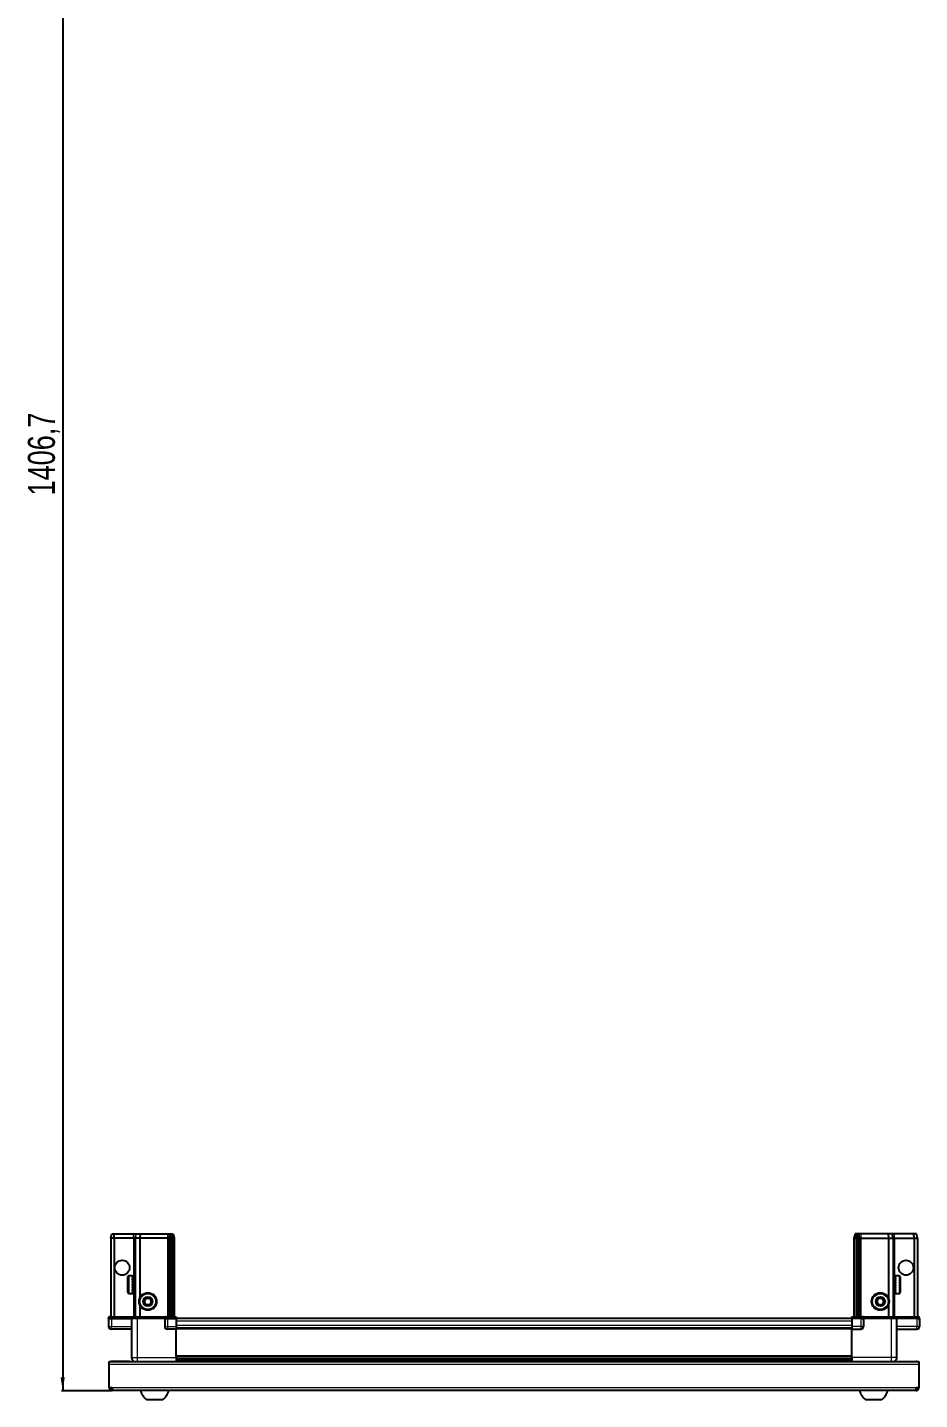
# Model space of a CAD drawing. Header units: millimetres. Extents: x 899 to 3869, y -216 to 1816.
# Drawn here: x 963 to 1623, y -216 to 800 of the extents above; entities that cross this region are included whole.
import ezdxf

# ---------------------------------------------------------------- set-up
doc = ezdxf.new("R2010")
doc.units = ezdxf.units.MM
doc.layers.add('FORMAT', color=7, linetype='Continuous')
doc.styles.add('SLDTEXTSTYLE0', font='TXT', dxfattribs={"width": 0.75})
doc.dimstyles.new('SLDDIMSTYLE0', dxfattribs={"dimtxt": 20, "dimasz": 10, "dimexe": 0, "dimexo": 0.0625, "dimgap": 5, "dimtad": 2, "dimdec": 1, "dimrnd": 1e-09, "dimzin": 12, "dimdsep": 46, "dimtxsty": 'SLDTEXTSTYLE0', "dimsah": 1, "dimcen": 0.09, "dimadec": 0, "dimazin": 3, "dimtfac": 1, "dimtofl": 0, "dimtmove": 0, "dimatfit": 3, "dimfxl": 0, "dimfrac": 2, "dimtolj": 1, "dimtzin": 12, "dimarcsym": 0})

# ---------------------------------------------------------------- blocks, each defined once
blk = doc.blocks.new('_D_8')
at = {"layer": 'FORMAT'}
for p, q in [((1108.5, 1197.1), (988.5, 1197.1)), ((989.5, 1197.1), (989.5, -209.6)), ((1026.1, -209.6), (988.5, -209.6))]:
    blk.add_line(p, q, dxfattribs=at)
for points in [[(989.5, 1197.1), (987.9, 1187.1), (991, 1187.1)], [(989.5, -209.6), (991, -199.6), (987.9, -199.6)]]:
    blk.add_solid(points, dxfattribs=at)
at = {"layer": 'FORMAT', "insert": (963.7, 453.2), "char_height": 20, "attachment_point": 1, "rotation": 90, "style": 'SLDTEXTSTYLE0'}
blk.add_mtext('1406,7', dxfattribs=at)

msp = doc.modelspace()

# ---------------------------------------------------------------- linework, layer by layer
at = {"color": 7, "linetype": 'Continuous', "lineweight": 25}
for p, q in [((1024.97, -96.55), (1025.77, -93.55)), ((1027.47, -96.55), (1024.97, -96.55)), ((1024.97, -96.55), (1024.97, -154.85)), ((1025.77, -93.55), (1027.63, -93.55)), ((1027.47, -96.55), (1027.63, -93.55)), ((1041.97, -96.55), (1027.47, -96.55)), ((1027.47, -96.55), (1027.47, -154.85)), ((1027.63, -93.55), (1041.97, -93.55)), ((1041.97, -93.55), (1043.77, -93.55)), ((1042.97, -96.55), (1041.97, -96.55)), ((1042.97, -96.55), (1043.77, -93.55)), ((1046.47, -96.55), (1042.97, -96.55)), ((1042.97, -96.55), (1042.97, -154.85)), ((1043.77, -93.55), (1046.8, -93.55)), ((1046.8, -93.55), (1046.47, -96.55)), ((1066.97, -96.55), (1046.47, -96.55)), ((1046.47, -96.55), (1046.47, -141.05)), ((1046.8, -93.55), (1066.97, -93.55)), ((1066.97, -93.55), (1068.77, -93.55)), ((1067.97, -96.55), (1066.97, -96.55)), ((1068.77, -93.55), (1067.97, -96.55)), ((1068.97, -96.55), (1067.97, -96.55)), ((1067.97, -96.55), (1067.97, -154.85)), ((1068.77, -93.55), (1069.51, -93.55)), ((1069.51, -93.55), (1068.97, -96.55)), ((1070.47, -96.55), (1068.97, -96.55)), ((1068.97, -96.55), (1068.97, -154.85)), ((1069.51, -93.55), (1070.02, -93.55)), ((1070.02, -93.55), (1071.17, -93.55)), ((1070.02, -93.55), (1070.47, -96.55)), ((1071.97, -96.55), (1070.47, -96.55)), ((1070.47, -96.55), (1070.47, -154.85)), ((1071.17, -93.55), (1071.97, -96.55)), ((1071.97, -96.55), (1071.97, -154.85)), ((1575.77, -93.55), (1574.97, -96.55)), ((1574.97, -96.55), (1576.47, -96.55)), ((1574.97, -96.55), (1574.97, -154.85)), ((1576.93, -93.55), (1575.77, -93.55)), ((1576.93, -93.55), (1576.47, -96.55)), ((1576.47, -96.55), (1577.97, -96.55)), ((1576.47, -96.55), (1576.47, -154.85)), ((1577.43, -93.55), (1576.93, -93.55)), ((1577.43, -93.55), (1577.97, -96.55)), ((1578.17, -93.55), (1577.43, -93.55)), ((1577.97, -96.55), (1578.97, -96.55)), ((1577.97, -96.55), (1577.97, -154.85)), ((1578.17, -93.55), (1578.97, -96.55)), ((1579.97, -93.55), (1578.17, -93.55)), ((1578.97, -96.55), (1578.97, -154.85)), ((1578.97, -96.55), (1579.97, -96.55)), ((1600.14, -93.55), (1579.97, -93.55)), ((1579.97, -96.55), (1600.47, -96.55)), ((1600.14, -93.55), (1600.47, -96.55)), ((1603.17, -93.55), (1600.14, -93.55)), ((1600.47, -96.55), (1600.47, -141.05)), ((1600.47, -96.55), (1603.97, -96.55)), ((1603.97, -96.55), (1603.17, -93.55)), ((1604.97, -93.55), (1603.17, -93.55)), ((1603.97, -96.55), (1603.97, -154.85)), ((1603.97, -96.55), (1604.97, -96.55)), ((1619.32, -93.55), (1604.97, -93.55)), ((1604.97, -96.55), (1619.47, -96.55)), ((1619.47, -96.55), (1619.32, -93.55)), ((1621.17, -93.55), (1619.32, -93.55)), ((1619.47, -96.55), (1621.97, -96.55)), ((1619.47, -96.55), (1619.47, -154.85)), ((1621.97, -96.55), (1621.17, -93.55)), ((1621.97, -96.55), (1621.97, -154.85)), ((1037.77, -136.75), (1037.77, -125.35)), ((1040.97, -124.55), (1038.57, -124.55)), ((1040.97, -124.55), (1040.97, -124.56)), ((1040.97, -124.56), (1041.47, -124.56)), ((1040.97, -124.75), (1041.47, -124.75)), ((1040.97, -124.75), (1040.97, -124.97)), ((1040.97, -124.97), (1041.47, -124.97)), ((1040.97, -125.54), (1041.47, -125.54)), ((1040.97, -125.54), (1040.97, -125.97)), ((1040.97, -125.97), (1041.47, -125.97)), ((1040.97, -126.88), (1041.47, -126.88)), ((1040.97, -126.88), (1040.97, -127.47)), ((1040.97, -127.47), (1041.47, -127.47)), ((1040.97, -128.62), (1041.47, -128.62)), ((1040.97, -128.62), (1040.97, -129.32)), ((1040.97, -129.32), (1041.47, -129.32)), ((1040.97, -130.6), (1041.47, -130.6)), ((1040.97, -130.6), (1040.97, -131.34)), ((1040.97, -130.75), (1041.47, -130.75)), ((1040.97, -131.25), (1041.47, -131.25)), ((1040.97, -131.34), (1041.47, -131.34)), ((1041.47, -124.75), (1041.47, -124.56)), ((1041.47, -124.97), (1041.47, -124.75)), ((1041.47, -125.54), (1041.47, -124.97)), ((1041.47, -125.97), (1041.47, -125.54)), ((1041.47, -126.88), (1041.47, -125.97)), ((1041.57, -126.65), (1041.47, -126.65)), ((1041.47, -127.47), (1041.47, -126.88)), ((1041.47, -128.62), (1041.47, -127.47)), ((1041.47, -129.32), (1041.47, -128.62)), ((1041.47, -130.6), (1041.47, -129.32)), ((1041.47, -130.75), (1041.47, -130.6)), ((1041.47, -131.34), (1041.47, -131.25)), ((1041.47, -132.63), (1041.47, -131.34)), ((1041.57, -135.45), (1041.57, -126.65)), ((1042.45, -127.74), (1041.97, -127.05)), ((1041.97, -135.05), (1041.97, -127.05)), ((1042.94, -127.05), (1042.45, -127.74)), ((1042.45, -134.36), (1042.45, -127.74)), ((1042.97, -127.05), (1042.94, -127.05)), ((1042.94, -135.05), (1042.94, -127.05)), ((1604, -127.05), (1603.97, -127.05)), ((1604.49, -127.74), (1604, -127.05)), ((1604, -127.05), (1604, -135.05)), ((1604.97, -127.05), (1604.49, -127.74)), ((1604.49, -127.74), (1604.49, -134.36)), ((1604.97, -127.05), (1604.97, -135.05)), ((1605.47, -126.65), (1605.37, -126.65)), ((1605.37, -126.65), (1605.37, -135.45)), ((1608.37, -124.55), (1605.47, -124.55)), ((1605.97, -124.55), (1605.47, -124.55)), ((1605.47, -124.55), (1605.47, -124.6)), ((1605.47, -124.6), (1605.47, -124.89)), ((1605.97, -124.6), (1605.47, -124.6)), ((1605.97, -124.89), (1605.47, -124.89)), ((1605.47, -124.89), (1605.47, -125.16)), ((1605.97, -125.16), (1605.47, -125.16)), ((1605.47, -125.16), (1605.47, -125.83)), ((1605.97, -125.83), (1605.47, -125.83)), ((1605.47, -125.83), (1605.47, -126.3)), ((1605.47, -126.3), (1605.47, -127.27)), ((1605.97, -126.3), (1605.47, -126.3)), ((1605.97, -127.27), (1605.47, -127.27)), ((1605.47, -127.27), (1605.47, -127.9)), ((1605.47, -127.9), (1605.47, -129.09)), ((1605.97, -127.9), (1605.47, -127.9)), ((1605.97, -129.09), (1605.47, -129.09)), ((1605.47, -129.09), (1605.47, -129.73)), ((1605.97, -129.73), (1605.47, -129.73)), ((1605.47, -129.81), (1605.47, -131.1)), ((1605.97, -129.81), (1605.47, -129.81)), ((1605.97, -131.1), (1605.47, -131.1)), ((1605.97, -131.59), (1605.47, -131.59)), ((1605.47, -131.59), (1605.47, -131.84)), ((1605.47, -131.84), (1605.47, -133.11)), ((1605.97, -131.84), (1605.47, -131.84)), ((1605.97, -124.6), (1605.97, -124.55)), ((1605.97, -125.16), (1605.97, -124.89)), ((1605.97, -126.3), (1605.97, -125.83)), ((1605.97, -127.9), (1605.97, -127.27)), ((1605.97, -129.81), (1605.97, -129.09)), ((1605.97, -131.84), (1605.97, -131.1)), ((1609.17, -125.35), (1609.17, -136.75)), ((1038.57, -137.55), (1040.97, -137.55)), ((1040.97, -132.63), (1041.47, -132.63)), ((1040.97, -132.63), (1040.97, -133.33)), ((1040.97, -133.33), (1041.47, -133.33)), ((1040.97, -134.5), (1041.47, -134.5)), ((1040.97, -134.5), (1040.97, -135.1)), ((1040.97, -135.1), (1041.47, -135.1)), ((1040.97, -136.03), (1041.47, -136.03)), ((1040.97, -136.03), (1040.97, -136.48)), ((1040.97, -136.48), (1041.47, -136.48)), ((1040.97, -137.08), (1041.47, -137.08)), ((1040.97, -137.08), (1040.97, -137.32)), ((1040.97, -137.32), (1041.47, -137.32)), ((1040.97, -137.54), (1041.47, -137.54)), ((1040.97, -137.54), (1040.97, -137.55)), ((1040.97, -137.55), (1041.47, -137.55)), ((1041.47, -133.33), (1041.47, -132.63)), ((1041.47, -134.5), (1041.47, -133.33)), ((1041.47, -135.1), (1041.47, -134.5)), ((1041.47, -136.03), (1041.47, -135.1)), ((1041.47, -135.45), (1041.57, -135.45)), ((1041.47, -136.48), (1041.47, -136.03)), ((1041.47, -137.08), (1041.47, -136.48)), ((1041.47, -137.32), (1041.47, -137.08)), ((1041.47, -137.54), (1041.47, -137.32)), ((1041.47, -137.55), (1041.47, -137.54)), ((1041.97, -135.05), (1042.45, -134.36)), ((1042.45, -134.36), (1042.94, -135.05)), ((1042.94, -135.05), (1042.97, -135.05)), ((1603.97, -135.05), (1604, -135.05)), ((1604, -135.05), (1604.49, -134.36)), ((1604.49, -134.36), (1604.97, -135.05)), ((1605.37, -135.45), (1605.47, -135.45)), ((1605.97, -133.11), (1605.47, -133.11)), ((1605.47, -133.11), (1605.47, -133.8)), ((1605.47, -133.8), (1605.47, -134.91)), ((1605.97, -133.8), (1605.47, -133.8)), ((1605.97, -134.91), (1605.47, -134.91)), ((1605.47, -134.91), (1605.47, -135.48)), ((1605.47, -135.48), (1605.47, -136.34)), ((1605.97, -135.48), (1605.47, -135.48)), ((1605.97, -136.34), (1605.47, -136.34)), ((1605.47, -136.34), (1605.47, -136.74)), ((1605.47, -136.74), (1605.47, -137.25)), ((1605.97, -136.74), (1605.47, -136.74)), ((1605.97, -137.25), (1605.47, -137.25)), ((1605.47, -137.25), (1605.47, -137.43)), ((1605.47, -137.43), (1605.47, -137.55)), ((1605.97, -137.43), (1605.47, -137.43)), ((1605.47, -137.55), (1608.37, -137.55)), ((1605.97, -133.8), (1605.97, -133.11)), ((1605.97, -135.48), (1605.97, -134.91)), ((1605.97, -136.74), (1605.97, -136.34)), ((1605.97, -137.43), (1605.97, -137.25)), ((1046.47, -146.05), (1046.47, -154.85)), ((1600.47, -146.05), (1600.47, -154.85)), ((1023.97, -154.85), (1023.47, -155.72)), ((1023.47, -156.05), (1023.47, -155.72)), ((1023.47, -156.05), (1025.47, -156.05)), ((1023.47, -156.05), (1023.47, -162.05)), ((1025.47, -154.85), (1023.97, -154.85)), ((1025.47, -154.85), (1040.27, -154.85)), ((1040.27, -156.05), (1025.47, -156.05)), ((1025.47, -156.05), (1040.27, -156.05)), ((1040.27, -154.85), (1040.47, -154.85)), ((1040.47, -156.05), (1040.27, -156.05)), ((1040.47, -156.05), (1040.47, -154.85)), ((1040.47, -154.85), (1044.47, -154.85)), ((1044.47, -156.05), (1040.47, -156.05)), ((1040.47, -156.05), (1040.47, -185.05)), ((1044.47, -154.85), (1064.77, -154.85)), ((1064.77, -156.05), (1044.47, -156.05)), ((1064.77, -154.85), (1064.97, -154.85)), ((1064.97, -156.05), (1064.77, -156.05)), ((1064.97, -156.05), (1064.97, -154.85)), ((1065.65, -154.85), (1064.97, -154.85)), ((1064.97, -156.05), (1066.97, -156.05)), ((1064.97, -156.05), (1064.97, -162.05)), ((1065.65, -154.85), (1073.47, -154.85)), ((1073.47, -155.72), (1066.97, -155.72)), ((1073.47, -156.05), (1066.97, -156.05)), ((1066.97, -156.05), (1073.47, -156.05)), ((1073.47, -154.85), (1073.47, -155.72)), ((1073.47, -155.72), (1073.47, -155.72)), ((1073.47, -156.05), (1073.47, -155.72)), ((1073.47, -156.05), (1073.47, -156.05)), ((1073.47, -156.05), (1073.47, -162.05)), ((1573.47, -156.2), (1073.47, -156.2)), ((1073.47, -162.05), (1073.47, -164.05)), ((1573.47, -155.72), (1573.47, -154.85)), ((1573.47, -154.85), (1581.29, -154.85)), ((1579.97, -155.72), (1573.47, -155.72)), ((1573.47, -156.05), (1573.47, -155.72)), ((1579.97, -156.05), (1573.47, -156.05)), ((1573.47, -156.05), (1573.47, -162.05)), ((1573.47, -162.05), (1573.47, -164.05)), ((1579.97, -156.05), (1581.97, -156.05)), ((1581.97, -156.05), (1579.97, -156.05)), ((1581.97, -154.85), (1581.29, -154.85)), ((1581.97, -156.05), (1581.97, -154.85)), ((1581.97, -154.85), (1582.17, -154.85)), ((1582.17, -156.05), (1581.97, -156.05)), ((1581.97, -156.05), (1581.97, -162.05)), ((1582.17, -154.85), (1602.47, -154.85)), ((1602.47, -156.05), (1582.17, -156.05)), ((1602.47, -154.85), (1606.47, -154.85)), ((1606.47, -156.05), (1602.47, -156.05)), ((1606.47, -156.05), (1606.47, -154.85)), ((1606.47, -154.85), (1606.67, -154.85)), ((1606.67, -156.05), (1606.47, -156.05)), ((1606.47, -156.05), (1606.47, -185.05)), ((1606.67, -154.85), (1621.47, -154.85)), ((1621.47, -156.05), (1606.67, -156.05)), ((1622.97, -154.85), (1621.47, -154.85)), ((1621.47, -156.05), (1623.47, -156.05)), ((1623.47, -155.72), (1622.97, -154.85)), ((1623.47, -155.72), (1622.97, -154.85)), ((1623.47, -156.05), (1623.47, -155.72)), ((1623.47, -156.05), (1623.47, -155.72)), ((1623.47, -156.05), (1623.47, -156.05)), ((1623.47, -156.05), (1623.47, -162.05)), ((1040.47, -164.05), (1025.47, -164.05)), ((1073.47, -164.05), (1066.97, -164.05)), ((1573.47, -163.4), (1073.47, -163.4)), ((1073.47, -185.05), (1073.47, -164.05)), ((1573.47, -164.05), (1579.97, -164.05)), ((1573.47, -185.05), (1573.47, -164.05)), ((1606.47, -164.05), (1621.47, -164.05)), ((1023.97, -190.15), (1023.97, -188.05)), ((1023.97, -188.05), (1622.97, -188.05)), ((1023.97, -207.45), (1023.97, -190.15)), ((1038.97, -187.95), (1026.07, -187.95)), ((1038.97, -187.95), (1038.97, -188.05)), ((1073.47, -186.08), (1573.47, -186.08)), ((1073.47, -186.11), (1573.47, -186.11)), ((1097.35, -187.9), (1073.47, -187.9)), ((1091.97, -188.05), (1091.97, -187.9)), ((1092.01, -188.05), (1092.01, -187.9)), ((1092.28, -188.05), (1092.28, -187.9)), ((1092.54, -188.05), (1092.54, -187.9)), ((1093.19, -188.05), (1093.19, -187.9)), ((1093.66, -188.05), (1093.66, -187.9)), ((1094.62, -188.05), (1094.62, -187.9)), ((1095.24, -188.05), (1095.24, -187.9)), ((1096.43, -188.05), (1096.43, -187.9)), ((1097.09, -188.05), (1097.09, -187.9)), ((1097.14, -188.05), (1097.14, -187.9)), ((1098.44, -187.9), (1097.35, -187.9)), ((1099.17, -187.9), (1098.44, -187.9)), ((1098.44, -188.05), (1098.44, -187.9)), ((1098.44, -187.9), (1098.44, -187.9)), ((1098.45, -188.05), (1098.45, -187.9)), ((1098.95, -188.05), (1098.95, -187.9)), ((1099.17, -188.05), (1099.17, -187.9)), ((1099.59, -187.9), (1099.17, -187.9)), ((1099.17, -187.9), (1099.17, -187.9)), ((1547.35, -187.9), (1099.59, -187.9)), ((1100.45, -188.05), (1100.45, -187.9)), ((1101.14, -188.05), (1101.14, -187.9)), ((1102.26, -188.05), (1102.26, -187.9)), ((1102.84, -188.05), (1102.84, -187.9)), ((1103.71, -188.05), (1103.71, -187.9)), ((1104.11, -188.05), (1104.11, -187.9)), ((1104.64, -188.05), (1104.64, -187.9)), ((1104.83, -188.05), (1104.83, -187.9)), ((1104.97, -188.05), (1104.97, -187.9)), ((1541.97, -188.05), (1541.97, -187.9)), ((1542.14, -188.05), (1542.14, -187.9)), ((1542.35, -188.05), (1542.35, -187.9)), ((1542.91, -188.05), (1542.91, -187.9)), ((1543.33, -188.05), (1543.33, -187.9)), ((1544.23, -188.05), (1544.23, -187.9)), ((1544.82, -188.05), (1544.82, -187.9)), ((1545.96, -188.05), (1545.96, -187.9)), ((1546.66, -188.05), (1546.66, -187.9)), ((1547.93, -187.9), (1547.35, -187.9)), ((1547.93, -188.05), (1547.93, -187.9)), ((1547.94, -187.9), (1547.93, -187.9)), ((1548.67, -187.9), (1547.94, -187.9)), ((1548.11, -188.05), (1548.11, -187.9)), ((1548.61, -188.05), (1548.61, -187.9)), ((1548.67, -188.05), (1548.67, -187.9)), ((1549.59, -187.9), (1548.67, -187.9)), ((1548.67, -187.9), (1548.67, -187.9)), ((1573.47, -187.9), (1549.59, -187.9)), ((1549.96, -188.05), (1549.96, -187.9)), ((1550.67, -188.05), (1550.67, -187.9)), ((1551.84, -188.05), (1551.84, -187.9)), ((1552.45, -188.05), (1552.45, -187.9)), ((1553.4, -188.05), (1553.4, -187.9)), ((1553.85, -188.05), (1553.85, -187.9)), ((1554.47, -188.05), (1554.47, -187.9)), ((1554.71, -188.05), (1554.71, -187.9)), ((1554.95, -188.05), (1554.95, -187.9)), ((1554.97, -188.05), (1554.97, -187.9)), ((1573.62, -188.05), (1573.62, -185.05)), ((1607.97, -187.95), (1607.97, -188.05)), ((1607.97, -187.95), (1620.87, -187.95)), ((1622.97, -188.05), (1622.97, -190.15)), ((1622.97, -190.15), (1622.97, -207.45)), ((1026.07, -207.45), (1023.97, -207.45)), ((1026.07, -207.45), (1026.07, -209.55)), ((1620.87, -209.55), (1026.07, -209.55)), ((1622.97, -207.45), (1620.87, -207.45)), ((1620.87, -209.55), (1620.87, -207.45)), ((1051.47, -216.15), (1063.47, -216.15)), ((1583.47, -216.15), (1595.47, -216.15))]:
    msp.add_line(p, q, dxfattribs=at)
at = {"color": 8, "linetype": 'Continuous', "lineweight": 18}
for p, q in [((1041.97, -96.55), (1041.97, -93.55)), ((1041.97, -96.55), (1041.97, -127.05)), ((1066.97, -93.55), (1066.97, -96.55)), ((1066.97, -96.55), (1066.97, -154.85)), ((1579.97, -93.55), (1579.97, -96.55)), ((1579.97, -96.55), (1579.97, -154.85)), ((1604.97, -96.55), (1604.97, -93.55)), ((1604.97, -96.55), (1604.97, -127.05)), ((1038.57, -137.55), (1038.57, -124.55)), ((1608.37, -124.55), (1608.37, -137.55)), ((1041.97, -135.05), (1041.97, -154.85)), ((1604.97, -135.05), (1604.97, -154.85)), ((1023.47, -162.05), (1025.47, -162.05)), ((1025.47, -156.05), (1025.47, -154.85)), ((1025.47, -156.05), (1025.47, -162.05)), ((1025.47, -162.05), (1040.47, -162.05)), ((1025.47, -164.05), (1025.47, -162.05)), ((1040.27, -156.05), (1040.27, -154.85)), ((1044.47, -156.05), (1044.47, -154.85)), ((1044.47, -156.05), (1044.47, -185.05)), ((1064.77, -156.05), (1064.77, -154.85)), ((1064.97, -162.05), (1066.97, -162.05)), ((1066.97, -156.05), (1066.97, -155.72)), ((1066.97, -156.05), (1066.97, -162.05)), ((1066.97, -162.05), (1073.47, -162.05)), ((1066.97, -162.05), (1066.97, -164.05)), ((1073.47, -156.05), (1073.47, -155.72)), ((1573.47, -158.2), (1073.47, -158.2)), ((1573.47, -161.4), (1073.47, -161.4)), ((1579.97, -162.05), (1573.47, -162.05)), ((1579.97, -156.05), (1579.97, -155.72)), ((1579.97, -156.05), (1579.97, -162.05)), ((1581.97, -162.05), (1579.97, -162.05)), ((1579.97, -162.05), (1579.97, -164.05)), ((1582.17, -154.85), (1582.17, -156.05)), ((1602.47, -156.05), (1602.47, -154.85)), ((1602.47, -156.05), (1602.47, -185.05)), ((1621.47, -162.05), (1606.47, -162.05)), ((1606.67, -154.85), (1606.67, -156.05)), ((1621.47, -156.05), (1621.47, -154.85)), ((1621.47, -156.05), (1621.47, -162.05)), ((1623.47, -162.05), (1621.47, -162.05)), ((1621.47, -164.05), (1621.47, -162.05)), ((1573.47, -164.05), (1073.47, -164.05)), ((1622.97, -190.15), (1023.97, -190.15)), ((1026.07, -188.05), (1026.07, -187.95)), ((1044.47, -185.05), (1073.47, -185.05)), ((1073.47, -183.46), (1573.47, -183.46)), ((1573.47, -184.87), (1073.47, -184.87)), ((1073.47, -187.32), (1573.47, -187.32)), ((1602.47, -185.05), (1573.47, -185.05)), ((1620.87, -188.05), (1620.87, -187.95)), ((1620.87, -207.45), (1026.07, -207.45))]:
    msp.add_line(p, q, dxfattribs=at)
at = {"color": 7, "linetype": 'Continuous', "lineweight": 25, "flags": 128}
for points in [[(1026.07, -187.95), (1025.66, -187.99), (1025.43, -188.05)], [(1621.51, -188.05), (1621.28, -187.99), (1620.87, -187.95)]]:
    msp.add_lwpolyline(points, dxfattribs=at)
at = {"color": 7, "linetype": 'Continuous', "lineweight": 25}
for centre, radius in [((1033.47, -118.55), 5.5), ((1613.47, -118.55), 5.5), ((1052.47, -143.55), 6.5), ((1052.47, -143.55), 3.46), ((1594.47, -143.55), 6.5), ((1594.47, -143.55), 3.46)]:
    msp.add_circle(centre, radius, dxfattribs=at)
at = {"color": 8, "linetype": 'Continuous', "lineweight": 18}
for centre in [(1052.47, -143.55), (1594.47, -143.55)]:
    msp.add_circle(centre, 5.7, dxfattribs=at)
at = {"color": 7, "linetype": 'Continuous', "lineweight": 25}
for centre, radius, start, end in [((1038.57, -125.35), 0.8, 90, 180), ((1041.97, -126.65), 0.4, 180, 270), ((1604.97, -126.65), 0.4, 270, 0), ((1608.37, -125.35), 0.8, 360, 90), ((1038.57, -136.75), 0.8, 180, 270), ((1041.97, -135.45), 0.4, 90, 180), ((1052.47, -143.55), 2.5, 147.37605, 207.37605), ((1052.47, -143.55), 2.5, 87.37605, 147.37605), ((1052.47, -143.55), 2.5, 27.37605, 87.37605), ((1594.47, -143.55), 2.5, 134.67671, 194.67671), ((1594.47, -143.55), 2.5, 74.67671, 134.67671), ((1594.47, -143.55), 2.5, 14.67671, 74.67671), ((1604.97, -135.45), 0.4, 360, 90), ((1608.37, -136.75), 0.8, 270, 0), ((1052.47, -143.55), 2.5, 207.37605, 267.37605), ((1052.47, -143.55), 2.5, 267.37605, 327.37605), ((1052.47, -143.55), 2.5, 327.37605, 27.37605), ((1594.47, -143.55), 2.5, 194.67671, 254.67671), ((1594.47, -143.55), 2.5, 254.67671, 314.67671), ((1594.47, -143.55), 2.5, 314.67671, 14.67671), ((1025.47, -162.05), 2, 180, 270), ((1066.97, -162.05), 2, 180, 270), ((1579.97, -162.05), 2, 270, 0), ((1621.47, -162.05), 2, 270, 0), ((1026.07, -207.45), 2.1, 180, 270), ((1026.07, -207.45), 0.6, 180, 270), ((1058.5, -206.53), 11.91, 194.70035, 233.8734), ((1056.45, -206.53), 11.91, 306.1266, 345.29965), ((1590.5, -206.53), 11.91, 194.70035, 233.8734), ((1588.45, -206.53), 11.91, 306.1266, 345.29965), ((1620.87, -207.45), 0.6, 270, 0), ((1620.87, -207.45), 2.1, 270, 0)]:
    msp.add_arc(centre, radius, start, end, dxfattribs=at)
for centre, start_param, end_param in [((1066.97, -152.26), 2.4188584, 3.1415927), ((1579.97, -152.26), 3.1415927, 3.8643269)]:
    msp.add_ellipse(centre, major_axis=(0, 3.46), ratio=0.5773503, start_param=start_param, end_param=end_param, dxfattribs=at)
for points, knots in [([(1049.59, -143.42), (1049.86, -142.99), (1050.39, -142.18), (1050.9, -141.37), (1051.14, -140.99)], [0, 0, 0, 0, 0.5346859, 1, 1, 1, 1]), ([(1051.14, -140.99), (1051.66, -141.01), (1052.62, -141.06), (1053.58, -141.1), (1054.03, -141.12)], [0, 0, 0, 0, 0.5346859, 1, 1, 1, 1]), ([(1054.03, -141.12), (1054.19, -141.43), (1054.56, -142.16), (1055.02, -143.04), (1055.3, -143.58), (1055.35, -143.69)], [0, 0, 0, 0, 0.3629006, 0.8668753, 1, 1, 1, 1]), ([(1591.69, -142.79), (1592.05, -142.43), (1592.74, -141.75), (1593.42, -141.08), (1593.74, -140.76)], [0, 0, 0, 0, 0.5346859, 1, 1, 1, 1]), ([(1593.74, -140.76), (1594.24, -140.9), (1595.17, -141.15), (1596.09, -141.41), (1596.52, -141.52)], [0, 0, 0, 0, 0.5346859, 1, 1, 1, 1]), ([(1596.52, -141.52), (1596.56, -141.65), (1596.71, -142.22), (1596.96, -143.19), (1597.17, -143.98), (1597.25, -144.32)], [0, 0, 0, 0, 0.1331247, 0.6370994, 1, 1, 1, 1]), ([(1050.91, -145.99), (1050.86, -145.87), (1050.58, -145.34), (1050.12, -144.46), (1049.75, -143.73), (1049.59, -143.42)], [0, 0, 0, 0, 0.13312467, 0.63709944, 1, 1, 1, 1]), ([(1053.8, -146.12), (1053.28, -146.09), (1052.32, -146.05), (1051.36, -146.01), (1050.91, -145.99)], [0, 0, 0, 0, 0.5346859, 1, 1, 1, 1]), ([(1055.35, -143.69), (1055.08, -144.12), (1054.56, -144.93), (1054.04, -145.74), (1053.8, -146.12)], [0, 0, 0, 0, 0.5346859, 1, 1, 1, 1]), ([(1592.42, -145.58), (1592.33, -145.25), (1592.12, -144.45), (1591.87, -143.49), (1591.72, -142.91), (1591.69, -142.79)], [0, 0, 0, 0, 0.3629006, 0.8668753, 1, 1, 1, 1]), ([(1595.2, -146.35), (1594.7, -146.21), (1593.77, -145.96), (1592.85, -145.7), (1592.42, -145.58)], [0, 0, 0, 0, 0.5346859, 1, 1, 1, 1]), ([(1597.25, -144.32), (1596.89, -144.68), (1596.2, -145.36), (1595.52, -146.03), (1595.2, -146.35)], [0, 0, 0, 0, 0.5346859, 1, 1, 1, 1]), ([(1040.47, -185.05), (1040.52, -185.49), (1040.59, -186.17), (1041.02, -186.99), (1041.48, -187.54), (1041.88, -187.9), (1042.15, -188.03), (1042.19, -188.05)], [0, 0, 0, 0, 0.3630185, 0.5584377, 0.7580039, 0.9575702, 1, 1, 1, 1]), ([(1073.47, -185.05), (1073.47, -185.45), (1073.47, -186.24), (1073.47, -187.26), (1073.47, -187.89), (1073.47, -188.04), (1073.47, -188.05)], [0, 0, 0, 0, 0.3255201, 0.6510403, 0.9765604, 1, 1, 1, 1]), ([(1573.47, -185.05), (1573.47, -185.45), (1573.47, -186.24), (1573.47, -187.26), (1573.47, -187.89), (1573.47, -188.04), (1573.47, -188.05)], [0, 0, 0, 0, 0.3255201, 0.6510403, 0.9765604, 1, 1, 1, 1]), ([(1606.47, -185.05), (1606.42, -185.49), (1606.35, -186.17), (1605.92, -186.99), (1605.46, -187.54), (1605.06, -187.9), (1604.8, -188.03), (1604.75, -188.05)], [0, 0, 0, 0, 0.3630185, 0.5584377, 0.7580039, 0.9575702, 1, 1, 1, 1])]:
    msp.add_open_spline(points, degree=3, knots=knots, dxfattribs=at)
at = {"color": 8, "linetype": 'Continuous', "lineweight": 18}
for points in [[(1040.47, -185.05), (1040.53, -185.05), (1040.65, -185.05), (1041.58, -185.05), (1042.9, -185.05), (1043.95, -185.05), (1044.47, -185.05)], [(1606.47, -185.05), (1606.41, -185.05), (1606.29, -185.05), (1605.37, -185.05), (1604.04, -185.05), (1602.99, -185.05), (1602.47, -185.05)]]:
    msp.add_open_spline(points, degree=3, dxfattribs=at)
for points, knots in [([(1044.47, -185.05), (1044.47, -185.49), (1044.47, -186.17), (1044.47, -186.99), (1044.47, -187.54), (1044.47, -187.9), (1044.47, -188.03), (1044.47, -188.05)], [0, 0, 0, 0, 0.3630185, 0.5584377, 0.7580039, 0.9575702, 1, 1, 1, 1]), ([(1602.47, -185.05), (1602.47, -185.49), (1602.47, -186.17), (1602.47, -186.99), (1602.47, -187.54), (1602.47, -187.9), (1602.47, -188.03), (1602.47, -188.05)], [0, 0, 0, 0, 0.36301846, 0.55843766, 0.75800394, 0.95757021, 1, 1, 1, 1])]:
    msp.add_open_spline(points, degree=3, knots=knots, dxfattribs=at)

# ---------------------------------------------------------------- dimensions: what is measured, and where the dimension line sits
at = {"layer": 'FORMAT'}
dim = msp.add_linear_dim(base=(989.47, -209.55), p1=(1108.47, 1197.15), p2=(1026.07, -209.55), angle=90, dimstyle='SLDDIMSTYLE0', dxfattribs=at)
dim.commit()
dim.dimension.update_dxf_attribs({"geometry": '_D_8', "text_midpoint": (989.47, 493.8), "dimtype": 160})

doc.saveas('drawing.dxf')
